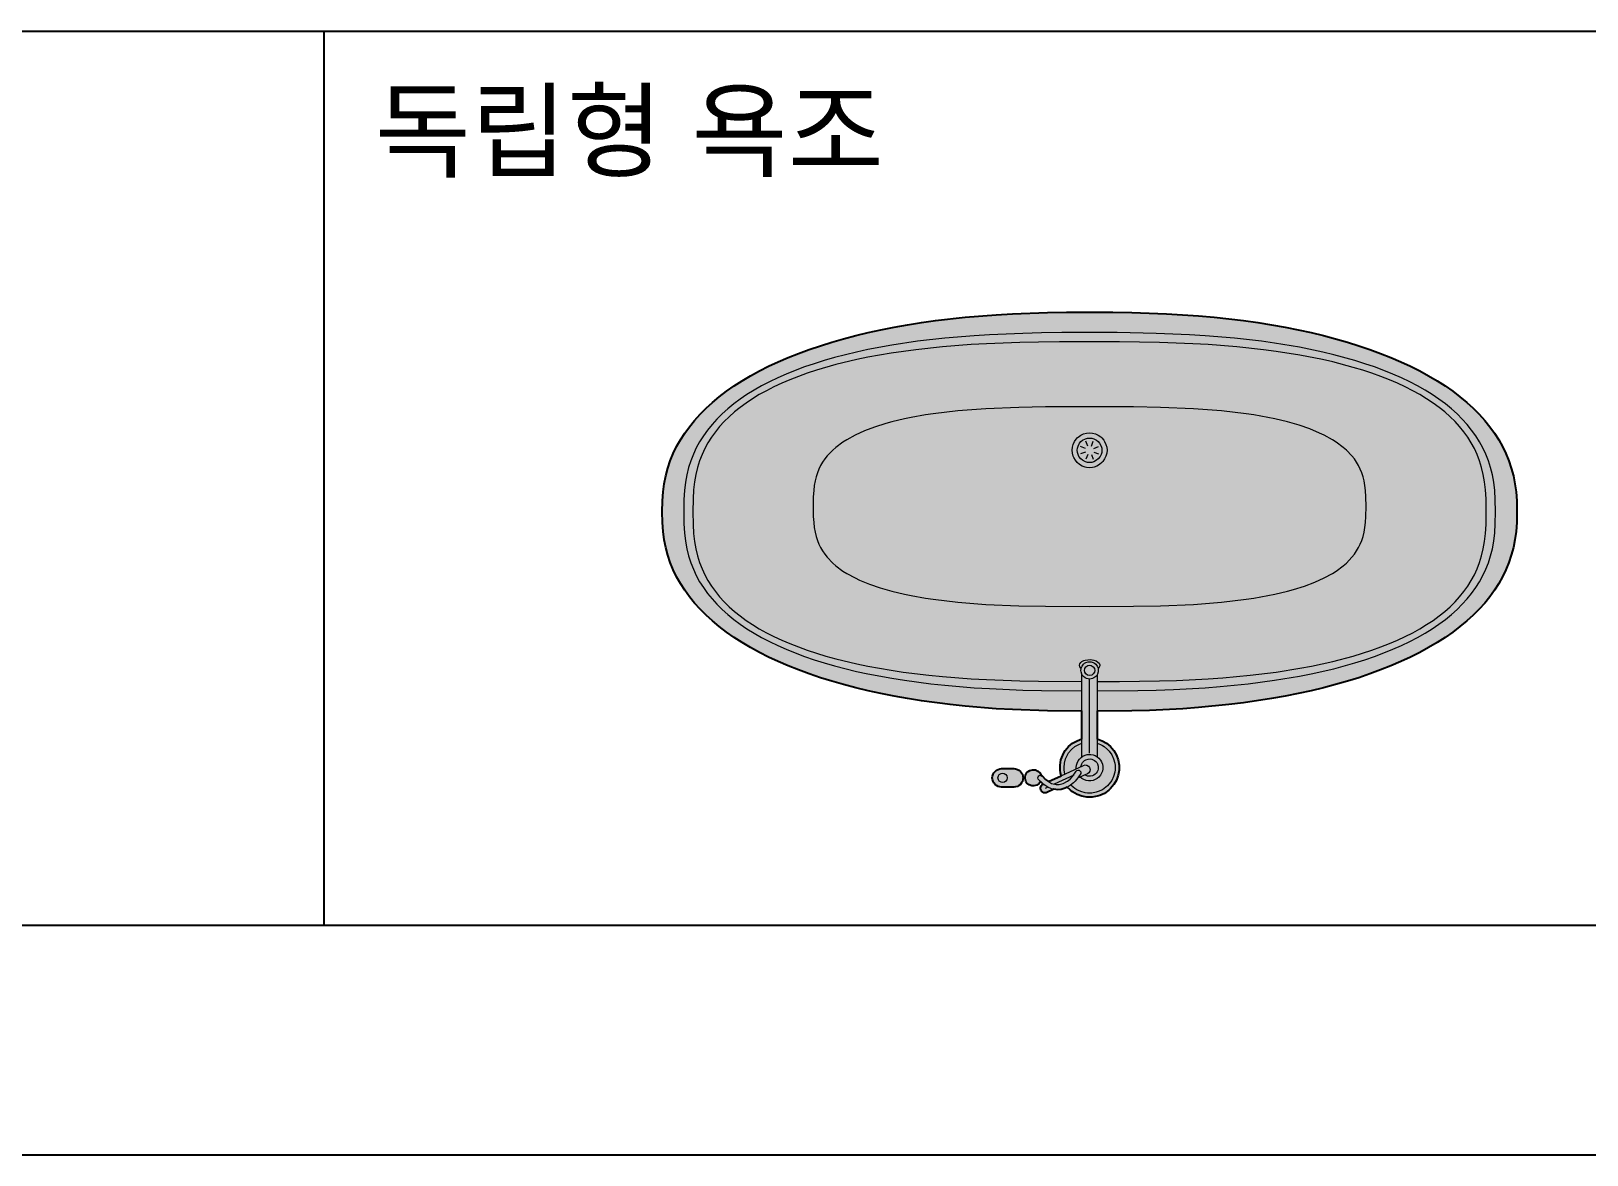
# Model space of a CAD drawing. Header units: millimetres. Extents: x 488786 to 747986, y 25193 to 95000.
# Drawn here: x 545927 to 548974, y 70628 to 72829 of the extents above; entities that cross this region are included whole.
import ezdxf

# ---------------------------------------------------------------- set-up
doc = ezdxf.new("R2010")
doc.units = ezdxf.units.MM
for name, color, linetype in [('10. ETC', 251, 'Continuous'), ('13. TXT2', 43, 'Continuous'), ('25. 255', 255, 'Continuous'), ('6. FUR1', 181, 'Continuous')]:
    doc.layers.add(name, color=color, linetype=linetype)
doc.layers.add('7. FUR2', color=241, linetype='Continuous', lineweight=5)
doc.styles.add('YUHIHA_TEXT', font='Pretendard-Regular.ttf')

# ---------------------------------------------------------------- blocks, each defined once
blk = doc.blocks.new('YUHIHA_Sanitary_Bathtub_Freestanding_Plan')
at = {"layer": '25. 255'}
h = blk.add_hatch(color=256, dxfattribs=at)
h.paths.add_polyline_path([(813.2, -612), (810.1, -627.5), (806.1, -642.5), (801.3, -656.9), (795.5, -671), (788.9, -684.7), (781.5, -698), (773.1, -711), (763.9, -723.6), (753.9, -736), (743, -748), (731.3, -759.7), (718.8, -771.1), (705.4, -782.2), (691.3, -793), (676.3, -803.5), (660.6, -813.6), (644, -823.4), (626.8, -832.9), (608.7, -842), (589.9, -850.8), (570.4, -859.2), (550.1, -867.3), (529.1, -875), (507.4, -882.3), (485.1, -889.3), (462, -895.9), (438.2, -902.2), (413.8, -908), (388.7, -913.5), (363, -918.6), (336.5, -923.3), (309.4, -927.6), (281.6, -931.5), (253.1, -934.9), (223.8, -938), (193.7, -940.7), (162.8, -943), (130.8, -944.8), (97.6, -946.3), (62.7, -947.3), (25.4, -947.9), (-19.9, -948.1), (-65.2, -947.9), (-102.5, -947.3), (-137.4, -946.3), (-170.6, -944.8), (-202.6, -943), (-233.5, -940.7), (-263.6, -938), (-292.9, -934.9), (-321.4, -931.5), (-349.2, -927.6), (-376.3, -923.3), (-402.8, -918.6), (-428.5, -913.5), (-453.6, -908), (-478.1, -902.2), (-501.8, -895.9), (-524.9, -889.3), (-547.2, -882.3), (-568.9, -875), (-589.9, -867.3), (-610.2, -859.2), (-629.7, -850.8), (-648.5, -842), (-666.5, -832.9), (-683.8, -823.4), (-700.4, -813.6), (-716.1, -803.5), (-731.1, -793), (-745.2, -782.2), (-758.6, -771.1), (-771.1, -759.7), (-782.8, -748), (-793.7, -736), (-803.7, -723.6), (-812.9, -711), (-821.3, -698), (-828.7, -684.7), (-835.3, -671), (-841.1, -656.9), (-845.9, -642.5), (-849.9, -627.5), (-853, -612), (-855.2, -595.8), (-856.6, -578.3), (-857, -557.2), (-856.6, -536), (-855.2, -518.6), (-853, -502.3), (-849.9, -486.8), (-845.9, -471.9), (-841.1, -457.4), (-835.3, -443.3), (-828.7, -429.7), (-821.3, -416.3), (-812.9, -403.4), (-803.7, -390.7), (-793.7, -378.3), (-782.8, -366.3), (-771.1, -354.6), (-758.6, -343.2), (-745.2, -332.1), (-731.1, -321.3), (-716.1, -310.9), (-700.4, -300.7), (-683.8, -290.9), (-666.5, -281.5), (-648.5, -272.3), (-629.7, -263.6), (-610.2, -255.1), (-589.9, -247.1), (-568.9, -239.3), (-547.2, -232), (-524.9, -225), (-501.8, -218.4), (-478.1, -212.2), (-453.6, -206.3), (-428.5, -200.8), (-402.8, -195.7), (-376.3, -191.1), (-349.2, -186.8), (-321.4, -182.9), (-292.9, -179.4), (-263.6, -176.3), (-233.5, -173.6), (-202.6, -171.3), (-170.6, -169.5), (-137.4, -168), (-102.5, -167), (-65.2, -166.4), (-34.9, -166.2), (-34.9, -112.1), (-35, -112.1), (-39.8, -110.5), (-44.5, -108.6), (-49, -106.3), (-53.2, -103.5), (-57.3, -100.5), (-61, -97), (-64.4, -93.3), (-67.5, -89.2), (-70.3, -85), (-72.6, -80.5), (-74.5, -75.8), (-76.1, -71), (-77.2, -66), (-77.8, -61), (-78, -55.9), (-77.8, -50.8), (-77.2, -45.8), (-76.1, -40.9), (-74.5, -36), (-72.6, -31.3), (-70.3, -26.8), (-67.5, -22.6), (-64.4, -18.5), (-61, -14.8), (-57.3, -11.4), (-53.2, -8.3), (-49, -5.5), (-44.5, -3.2), (-39.8, -1.3), (-35, 0.3), (-30, 1.4), (-25, 2), (-19.9, 2.2), (-14.8, 2), (-9.8, 1.4), (-4.8, 0.3), (0, -1.3), (4.7, -3.2), (9.2, -5.5), (13.4, -8.3), (17.5, -11.4), (21.2, -14.8), (23.7, -17.5), (24.3, -17.2), (24.7, -17), (27.8, -15.6), (28.2, -15.4), (31.4, -14.3), (31.8, -14.2), (35.1, -13.4), (35.5, -13.3), (38.8, -12.9), (39.3, -12.8), (42.6, -12.7), (43.1, -12.7), (46.5, -12.9), (46.9, -12.9), (49.9, -13.4), (63.5, -7), (65.2, -6.5), (66.9, -6.2), (68.7, -6.3), (70.4, -6.8), (72, -7.5), (73.4, -8.6), (74.6, -9.9), (75.5, -11.4), (76.1, -13.1), (76.3, -14.8), (76.2, -16.6), (75.8, -18.3), (75, -19.9), (74, -21.3), (72.7, -22.5), (71.1, -23.4), (70.8, -23.6), (72.9, -25.3), (73.2, -25.5), (76.2, -28.4), (76.5, -27.8), (77.2, -26.6), (78.1, -25.5), (79, -24.5), (80.1, -23.6), (81.2, -22.7), (82.4, -22), (83.6, -21.3), (84.9, -20.8), (86.2, -20.4), (87.6, -20.1), (89, -19.9), (90.4, -19.8), (91.8, -19.9), (93.2, -20.1), (94.5, -20.4), (95.9, -20.8), (97.2, -21.3), (98.4, -22), (99.6, -22.7), (100.7, -23.6), (101.7, -24.5), (102.7, -25.5), (103.5, -26.6), (104.3, -27.8), (104.9, -29.1), (105.5, -30.4), (105.9, -31.7), (106.2, -33.1), (106.4, -34.5), (106.4, -35.9), (106.4, -37.2), (106.2, -38.6), (105.9, -40), (105.5, -41.3), (104.9, -42.6), (104.3, -43.9), (103.5, -45), (102.7, -46.2), (101.7, -47.2), (100.7, -48.1), (99.6, -49), (98.4, -49.7), (97.2, -50.4), (95.9, -50.9), (94.5, -51.4), (93.2, -51.6), (91.8, -51.8), (90.4, -51.9), (89, -51.8), (87.6, -51.6), (86.2, -51.4), (84.9, -50.9), (83.6, -50.4), (82.4, -49.7), (81.2, -49), (80.1, -48.1), (79, -47.2), (78.1, -46.2), (77.2, -45), (76.5, -43.9), (75.8, -42.6), (75.3, -41.3), (75.1, -40.7), (74.7, -40.6), (74.2, -40.4), (73.8, -40.2), (73.4, -39.9), (73, -39.6), (72.7, -39.2), (69.5, -35.8), (66.4, -32.9), (63.4, -30.4), (60.5, -28.4), (35.9, -39.8), (36.3, -40.9), (37.4, -45.8), (38, -50.8), (38.2, -55.9), (38, -61), (37.4, -66), (36.3, -71), (34.7, -75.8), (32.8, -80.5), (30.5, -85), (27.7, -89.2), (24.6, -93.3), (21.2, -97), (17.5, -100.5), (13.4, -103.5), (9.2, -106.3), (4.7, -108.6), (0, -110.5), (-4.8, -112.1), (-4.9, -112.1), (-4.9, -166.2), (25.4, -166.4), (62.7, -167), (97.6, -168), (130.8, -169.5), (162.8, -171.3), (193.7, -173.6), (223.8, -176.3), (253.1, -179.4), (281.6, -182.9), (309.4, -186.8), (336.5, -191.1), (363, -195.7), (388.7, -200.8), (413.8, -206.3), (438.2, -212.2), (462, -218.4), (485.1, -225), (507.4, -232), (529.1, -239.3), (550.1, -247.1), (570.4, -255.1), (589.9, -263.6), (608.7, -272.3), (626.8, -281.5), (644, -290.9), (660.6, -300.7), (676.3, -310.9), (691.3, -321.3), (705.4, -332.1), (718.8, -343.2), (731.3, -354.6), (743, -366.3), (753.9, -378.3), (763.9, -390.7), (773.1, -403.4), (781.5, -416.3), (788.9, -429.7), (795.5, -443.3), (801.3, -457.4), (806.1, -471.9), (810.1, -486.8), (813.2, -502.3), (815.4, -518.6), (816.8, -536), (817.2, -557.2), (816.8, -578.3), (815.4, -595.8)])
h.paths.add_polyline_path([(162.6, -20.9), (165.3, -23.1), (167.5, -25.8), (169.2, -28.9), (170.2, -32.3), (170.6, -35.9), (170.2, -39.4), (169.2, -42.8), (167.5, -45.9), (165.3, -48.6), (162.6, -50.9), (159.4, -52.5), (156.1, -53.5), (152.5, -53.9), (128.5, -53.9), (125, -53.5), (121.6, -52.5), (118.5, -50.9), (115.7, -48.6), (113.5, -45.9), (111.8, -42.8), (110.8, -39.4), (110.4, -35.9), (110.8, -32.3), (111.8, -28.9), (113.5, -25.8), (115.7, -23.1), (118.5, -20.9), (121.6, -19.2), (125, -18.1), (128.5, -17.8), (152.5, -17.8), (156.1, -18.1), (159.4, -19.2)])
at = {"layer": '6. FUR1'}
for points in [[(813.2, -612), (810.1, -627.5), (806.1, -642.5), (801.3, -656.9), (795.5, -671), (788.9, -684.7), (781.5, -698), (773.1, -711), (763.9, -723.6), (753.9, -736), (743, -748), (731.3, -759.7), (718.8, -771.1), (705.4, -782.2), (691.3, -793), (676.3, -803.5), (660.6, -813.6), (644, -823.4), (626.8, -832.9), (608.7, -842), (589.9, -850.8), (570.4, -859.2), (550.1, -867.3), (529.1, -875), (507.4, -882.3), (485.1, -889.3), (462, -895.9), (438.2, -902.2), (413.8, -908), (388.7, -913.5), (363, -918.6), (336.5, -923.3), (309.4, -927.6), (281.6, -931.5), (223.8, -938), (162.8, -943), (130.8, -944.8), (62.7, -947.3), (25.4, -947.9), (-65.2, -947.9), (-102.5, -947.3), (-170.6, -944.8), (-233.5, -940.7), (-263.6, -938), (-321.4, -931.5), (-349.2, -927.6), (-376.3, -923.3), (-402.8, -918.6), (-428.5, -913.5), (-453.6, -908), (-478.1, -902.2), (-501.8, -895.9), (-524.9, -889.3), (-547.2, -882.3), (-568.9, -875), (-589.9, -867.3), (-610.2, -859.2), (-629.7, -850.8), (-648.5, -842), (-666.5, -832.9), (-683.8, -823.4), (-700.4, -813.6), (-716.1, -803.5), (-731.1, -793), (-745.2, -782.2), (-758.6, -771.1), (-771.1, -759.7), (-782.8, -748), (-793.7, -736), (-803.7, -723.6), (-812.9, -711), (-821.3, -698), (-828.7, -684.7), (-835.3, -671), (-841.1, -656.9), (-845.9, -642.5), (-849.9, -627.5), (-853, -612), (-855.2, -595.8), (-856.6, -578.3), (-857, -557.2), (-856.6, -536), (-855.2, -518.6), (-853, -502.3), (-849.9, -486.8), (-845.9, -471.9), (-841.1, -457.4), (-835.3, -443.3), (-828.7, -429.7), (-821.3, -416.3), (-812.9, -403.4), (-803.7, -390.7), (-793.7, -378.3), (-782.8, -366.3), (-771.1, -354.6), (-758.6, -343.2), (-745.2, -332.1), (-731.1, -321.3), (-716.1, -310.9), (-700.4, -300.7), (-683.8, -290.9), (-666.5, -281.5), (-648.5, -272.3), (-629.7, -263.6), (-610.2, -255.1), (-589.9, -247.1), (-568.9, -239.3), (-547.2, -232), (-524.9, -225), (-501.8, -218.4), (-478.1, -212.2), (-453.6, -206.3), (-428.5, -200.8), (-402.8, -195.7), (-376.3, -191.1), (-321.4, -182.9), (-292.9, -179.4), (-233.5, -173.6), (-202.6, -171.3), (-137.4, -168), (-102.5, -167), (-34.9, -166.2), (-34.9, -112.1), (-44.5, -108.6), (-53.2, -103.5), (-61, -97), (-67.5, -89.2), (-72.6, -80.5), (-76.1, -71), (-77.8, -61), (-77.8, -50.8), (-76.1, -40.9), (-72.6, -31.3), (-67.5, -22.6), (-61, -14.8), (-57.3, -11.4), (-49, -5.5), (-39.8, -1.3), (-35, 0.3), (-25, 2), (-14.8, 2), (-4.8, 0.3), (4.7, -3.2), (13.4, -8.3), (17.5, -11.4), (23.7, -17.5), (28.2, -15.4), (35.5, -13.3), (42.6, -12.7), (49.9, -13.4), (65.2, -6.5), (68.7, -6.3), (70.4, -6.8), (72, -7.5), (74.6, -9.9), (75.5, -11.4), (76.3, -14.8), (76.2, -16.6), (75, -19.9), (72.7, -22.5), (70.8, -23.6), (76.2, -28.4), (79, -24.5), (83.6, -21.3), (89, -19.9), (93.2, -20.1), (98.4, -22), (102.7, -25.5), (104.9, -29.1), (106.4, -34.5), (106.4, -37.2), (105.5, -41.3), (102.7, -46.2), (100.7, -48.1), (97.2, -50.4), (91.8, -51.8), (86.2, -51.4), (81.2, -49), (77.2, -45), (75.1, -40.7), (73, -39.6), (66.4, -32.9), (60.5, -28.4), (35.9, -39.8), (37.4, -45.8), (38, -50.8), (38, -61), (36.3, -71), (34.7, -75.8), (30.5, -85), (27.7, -89.2), (21.2, -97), (13.4, -103.5), (4.7, -108.6), (-4.9, -112.1), (-4.9, -166.2), (62.7, -167), (130.8, -169.5), (162.8, -171.3), (223.8, -176.3), (253.1, -179.4), (309.4, -186.8), (336.5, -191.1), (363, -195.7), (388.7, -200.8), (413.8, -206.3), (438.2, -212.2), (462, -218.4), (485.1, -225), (507.4, -232), (529.1, -239.3), (550.1, -247.1), (570.4, -255.1), (589.9, -263.6), (608.7, -272.3), (626.8, -281.5), (644, -290.9), (660.6, -300.7), (676.3, -310.9), (691.3, -321.3), (705.4, -332.1), (718.8, -343.2), (731.3, -354.6), (743, -366.3), (753.9, -378.3), (763.9, -390.7), (773.1, -403.4), (781.5, -416.3), (788.9, -429.7), (795.5, -443.3), (801.3, -457.4), (806.1, -471.9), (810.1, -486.8), (813.2, -502.3), (815.4, -518.6), (816.8, -536), (817.2, -557.2), (816.8, -578.3), (815.4, -595.8)], [(162.6, -20.9), (165.3, -23.1), (167.5, -25.8), (169.2, -28.9), (170.2, -32.3), (170.6, -35.9), (170.2, -39.4), (169.2, -42.8), (167.5, -45.9), (165.3, -48.6), (162.6, -50.9), (159.4, -52.5), (156.1, -53.5), (152.5, -53.9), (128.5, -53.9), (125, -53.5), (121.6, -52.5), (118.5, -50.9), (115.7, -48.6), (113.5, -45.9), (111.8, -42.8), (110.8, -39.4), (110.4, -35.9), (110.8, -32.3), (111.8, -28.9), (113.5, -25.8), (115.7, -23.1), (118.5, -20.9), (121.6, -19.2), (125, -18.1), (128.5, -17.8), (152.5, -17.8), (156.1, -18.1), (159.4, -19.2)]]:
    blk.add_lwpolyline(points, close=True, dxfattribs=at)
at = {"layer": '7. FUR2'}
for points in [[(-34.9, -103.7), (-41.1, -101.3), (-45, -99.3), (-48.6, -97), (-55.3, -91.3), (-58.3, -88.1), (-63.3, -81), (-67, -73), (-69.3, -64.6), (-69.8, -60.3), (-69.8, -51.5), (-69.3, -47.2), (-67, -38.8), (-63.3, -30.8), (-61, -27.1), (-55.3, -20.5), (-48.6, -14.8), (-45, -12.5), (-37, -8.8), (-32.9, -7.5), (-24.3, -6), (-15.5, -6), (-11.2, -6.5), (-2.8, -8.8), (5.2, -12.5), (8.8, -14.8), (12.3, -17.5), (16.8, -21.8)], [(6.2, -55.9), (5.8, -60.4), (4.6, -64.8), (2.7, -68.9), (0.1, -72.7), (-3.1, -75.9), (-6.9, -78.5), (-11, -80.4), (-15.4, -81.6), (-22.2, -81.9), (-26.6, -81.1), (-30.9, -79.5), (-34.9, -77.3), (-38.3, -74.3), (-41.2, -70.8), (-43.5, -66.9), (-45.1, -62.6), (-45.9, -58.2), (-45.9, -53.6), (-45.1, -49.2), (-43.5, -44.9), (-41.2, -41), (-38.3, -37.5), (-34.9, -34.5), (-30.9, -32.3), (-26.6, -30.7), (-22.2, -29.9), (-17.6, -29.9), (-13.2, -30.7), (-8.9, -32.3), (-5, -34.5), (-1.6, -37.4)], [(60.4, -28.4), (54.4, -25.1), (51.4, -24.1), (45.6, -22.9), (40, -22.8), (37.2, -23.2), (31.6, -24.9), (23.5, -29.3), (18.3, -33.5), (13.3, -38.8), (6.1, -49), (5, -50), (2.3, -50.9), (0.8, -50.7), (-0.9, -49.8), (-2.6, -47.5), (-2.7, -44.5), (3, -35.7), (8.4, -29.3), (11.6, -26.1), (17.6, -21.2), (23.6, -17.5)], [(11.2, -41.4), (49.5, -23.6)], [(50, -13.4), (54.6, -14.6), (61.8, -17.6), (65.9, -20), (70.8, -23.5)], [(62, -17.7), (67.3, -15.2)], [(76.2, -28.4), (80.6, -33.2), (81.3, -36), (80.9, -38), (79.4, -39.9), (77.1, -40.8), (75.2, -40.7)], [(-3, -58), (-4.5, -63.1), (-5.9, -65.7), (-7.8, -68), (-10.1, -69.9), (-12.7, -71.3), (-16.9, -72.7), (-21.4, -72.9), (-24.3, -72.4), (-27.1, -71.3), (-29.7, -69.9), (-31.9, -68), (-33.9, -65.7), (-35.4, -63.1), (-36.7, -58.9), (-36.9, -55.9), (-36.7, -52.9), (-35.9, -50.1), (-34.7, -47.4), (-33, -45), (-30.9, -42.9), (-28.4, -41.1), (-25.7, -39.9), (-21.4, -38.9), (-18.4, -38.9), (-15.5, -39.4), (-10.6, -41.6)], [(35.9, -39.8), (-7.9, -60.3), (-11.3, -61.1), (-13.1, -61), (-14.8, -60.6), (-17.8, -58.7), (-19.9, -55.9), (-20.7, -52.5), (-20.2, -49), (-18.4, -46), (-15.5, -43.9), (3.5, -35)], [(30.2, -55.9), (29.5, -64.6), (27.2, -73), (23.5, -81), (21.2, -84.7), (15.5, -91.3), (8.8, -97), (1.3, -101.3), (-4.9, -103.7)], [(6.1, -53.8), (6.2, -55.9)], [(28.6, -43.2), (30, -51.5), (30.2, -55.9)], [(-34.9, -112), (-34.9, -77.2)], [(-19.9, -84), (-19.9, -229.3)], [(-4.9, -77.2), (-4.9, -112)], [(-34.9, -238.4), (-34.9, -166.3)], [(-4.9, -166.3), (-4.9, -238.4)], [(-34.9, -206.3), (-114.4, -207), (-150.4, -207.8), (-184, -209), (-246.2, -212.4), (-275.4, -214.6), (-330.6, -220.1), (-382.3, -226.9), (-430.9, -235), (-454.1, -239.5), (-498.2, -249.6), (-539.6, -261), (-559.2, -267.2), (-578.1, -273.7), (-596.4, -280.5), (-613.9, -287.6), (-630.7, -295), (-646.8, -302.7), (-662.2, -310.8), (-676.9, -319.1), (-690.9, -327.8), (-704.2, -336.8), (-716.7, -346), (-728.5, -355.6), (-739.5, -365.5), (-749.9, -375.8), (-759.4, -386.3), (-768.2, -397.2), (-776.3, -408.4), (-783.6, -420), (-790.2, -432), (-796, -444.4), (-801, -457.3), (-805.2, -470.7), (-808.7, -484.7), (-811.4, -499.5), (-813.3, -515.5), (-814.5, -533.2), (-814.9, -557.2), (-814.5, -581.1), (-813.3, -598.9), (-811.4, -614.8), (-808.7, -629.6), (-805.2, -643.6), (-801, -657), (-796, -669.9), (-790.2, -682.3), (-783.6, -694.3), (-776.3, -705.9), (-768.2, -717.1), (-759.4, -728), (-749.9, -738.6), (-739.5, -748.8), (-728.5, -758.7), (-716.7, -768.3), (-704.2, -777.6), (-690.9, -786.5), (-676.9, -795.2), (-662.2, -803.5), (-646.8, -811.6), (-630.7, -819.3), (-613.9, -826.8), (-596.4, -833.9), (-578.1, -840.7), (-559.2, -847.1), (-539.6, -853.3), (-498.2, -864.7), (-476.5, -869.9), (-430.9, -879.3), (-382.3, -887.5), (-356.9, -891), (-303.4, -897.1), (-246.2, -901.9), (-215.8, -903.8), (-150.4, -906.5), (-74.2, -907.9), (34.4, -907.9), (74.6, -907.4), (110.6, -906.5), (176, -903.8), (206.4, -901.9), (263.6, -897.1), (317.1, -891), (367.2, -883.6), (414.3, -874.8), (436.7, -869.9), (479.5, -859.2), (499.8, -853.3), (519.4, -847.1), (538.3, -840.7), (556.6, -833.9), (574.1, -826.8), (590.9, -819.3), (607, -811.6), (622.4, -803.5), (637.1, -795.2), (651.1, -786.5), (664.4, -777.6), (676.9, -768.3), (688.7, -758.7), (699.7, -748.8), (710, -738.6), (719.6, -728), (728.4, -717.1), (736.5, -705.9), (743.8, -694.3), (750.4, -682.3), (756.1, -669.9), (761.2, -657), (765.4, -643.6), (768.9, -629.6), (771.6, -614.8), (773.5, -598.9), (774.7, -581.1), (775.1, -557.2)], [(775.1, -557.2), (774.7, -533.2), (773.5, -515.5), (771.6, -499.5), (768.9, -484.7), (765.4, -470.7), (761.2, -457.3), (756.1, -444.4), (750.4, -432), (743.8, -420), (736.5, -408.4), (728.4, -397.2), (719.6, -386.3), (710, -375.8), (699.7, -365.5), (688.7, -355.6), (676.9, -346), (664.4, -336.8), (651.1, -327.8), (637.1, -319.1), (622.4, -310.8), (607, -302.7), (590.9, -295), (574.1, -287.6), (556.6, -280.5), (538.3, -273.7), (519.4, -267.2), (499.8, -261), (479.5, -255.2), (436.7, -244.4), (414.3, -239.5), (367.2, -230.8), (342.5, -226.9), (290.8, -220.1), (263.6, -217.2), (206.4, -212.4), (176, -210.6), (110.6, -207.8), (74.6, -207), (-4.9, -206.3)], [(-34.9, -224.4), (-78.7, -224.5), (-156.7, -225.7), (-190.3, -226.8), (-252, -229.9), (-280.7, -232), (-334.7, -236.9), (-385, -243.1), (-431.9, -250.6), (-454.2, -254.7), (-496.6, -264), (-536.2, -274.4), (-572.9, -286), (-590.3, -292.3), (-607, -298.8), (-622.9, -305.7), (-638.2, -312.8), (-652.8, -320.2), (-666.8, -328), (-680, -336), (-692.5, -344.3), (-704.3, -352.9), (-715.5, -361.9), (-725.9, -371.1), (-735.6, -380.7), (-744.6, -390.6), (-753, -400.8), (-760.5, -411.3), (-767.4, -422.3), (-773.6, -433.6), (-779, -445.4), (-783.8, -457.7), (-787.8, -470.6), (-791, -484.1), (-793.6, -498.6), (-795.4, -514.2), (-796.5, -532), (-796.9, -557.2), (-796.5, -582.4), (-795.4, -600.1), (-793.6, -615.8), (-791, -630.2), (-787.8, -643.7), (-783.8, -656.6), (-779, -668.9), (-773.6, -680.7), (-767.4, -692), (-760.5, -703), (-753, -713.5), (-744.6, -723.8), (-735.6, -733.6), (-725.9, -743.2), (-715.5, -752.5), (-704.3, -761.4), (-692.5, -770), (-680, -778.3), (-666.8, -786.4), (-652.8, -794.1), (-638.2, -801.5), (-622.9, -808.6), (-607, -815.5), (-590.3, -822), (-572.9, -828.3), (-554.9, -834.3), (-536.2, -839.9), (-496.6, -850.4), (-475.8, -855.1), (-431.9, -863.8), (-385, -871.2), (-360.3, -874.5), (-308.2, -880), (-252, -884.4), (-222, -886.1), (-156.7, -888.6), (-78.7, -889.8), (38.9, -889.8), (80.3, -889.4), (116.9, -888.6), (182.2, -886.1), (212.2, -884.4), (268.4, -880), (320.5, -874.5), (369, -867.6), (414.4, -859.6), (436, -855.1), (476.9, -845.3), (515.1, -834.3), (533.1, -828.3), (550.5, -822), (567.1, -815.5), (583.1, -808.6), (598.4, -801.5), (613, -794.1), (627, -786.4), (640.2, -778.3), (652.7, -770), (664.5, -761.4), (675.7, -752.5), (686.1, -743.2), (695.8, -733.6), (704.8, -723.8), (713.1, -713.5), (720.8, -703), (727.6, -692), (733.8, -680.7), (739.2, -668.9), (744, -656.6), (748, -643.7), (751.2, -630.2), (753.8, -615.8), (755.6, -600.1), (756.7, -582.4), (757, -557.2)], [(757, -557.2), (756.7, -532), (755.6, -514.2), (753.8, -498.6), (751.2, -484.1), (748, -470.6), (744, -457.7), (739.2, -445.4), (733.8, -433.6), (727.6, -422.3), (720.8, -411.3), (713.1, -400.8), (704.8, -390.6), (695.8, -380.7), (686.1, -371.1), (675.7, -361.9), (664.5, -352.9), (652.7, -344.3), (640.2, -336), (627, -328), (613, -320.2), (598.4, -312.8), (583.1, -305.7), (567.1, -298.8), (550.5, -292.3), (533.1, -286), (496.4, -274.4), (476.9, -269), (436, -259.2), (414.4, -254.7), (369, -246.7), (345.2, -243.1), (294.9, -236.9), (268.4, -234.3), (212.2, -229.9), (182.2, -228.2), (116.9, -225.7), (80.3, -224.9), (-4.9, -224.4)], [(0.1, -256.4), (-0.5, -259.3), (-2.5, -261.9), (-4.5, -263.5), (-8.4, -265.4), (-11.4, -266.4), (-16.4, -267.3), (-21.6, -267.4), (-25.1, -267.1), (-28.4, -266.4), (-32.8, -264.9), (-36.3, -262.7), (-38.7, -260.2), (-39.9, -257.4), (-39.9, -255.4), (-38.7, -252.6), (-36.5, -250.2)], [(-3.3, -250.2), (-0.5, -253.6), (0.1, -256.4)], [(-28.2, -674), (-37.5, -670.2)], [(-23.4, -669.1), (-27.2, -659.9)], [(-16.4, -669.1), (-12.6, -659.9)], [(-11.6, -674), (-2.3, -670.2)], [(-28.2, -680.9), (-37.5, -684.8)], [(-23.4, -685.8), (-27.2, -695.1)], [(-16.4, -685.8), (-12.6, -695.1)], [(-11.6, -680.9), (-2.3, -684.8)]]:
    blk.add_lwpolyline(points, dxfattribs=at)
for points in [[(159.6, -35.9), (158.7, -39.7), (156.9, -42.2), (153.6, -44.3), (150.5, -44.9), (147.4, -44.3), (144.2, -42.2), (142.3, -39.7), (141.5, -35.9), (142.3, -32), (144.2, -29.5), (146.7, -27.7), (150.5, -26.8), (153.6, -27.4), (156.9, -29.5), (158.7, -32)], [(-2.9, -246.4), (-3.1, -249.3), (-3.9, -252.2), (-5.1, -254.9), (-7.8, -258.4), (-10.1, -260.3), (-12.7, -261.8), (-16.9, -263.2), (-19.9, -263.4), (-22.9, -263.2), (-27.1, -261.8), (-29.7, -260.3), (-31.9, -258.4), (-34.7, -254.9), (-35.9, -252.2), (-36.7, -249.3), (-36.9, -246.4), (-36.7, -243.4), (-35.4, -239.2), (-33.9, -236.6), (-31.9, -234.3), (-28.4, -231.6), (-25.7, -230.4), (-22.9, -229.6), (-19.9, -229.3), (-16.9, -229.6), (-14.1, -230.4), (-11.4, -231.6), (-7.8, -234.3), (-5.9, -236.6), (-4.5, -239.2), (-3.1, -243.4)], [(-9.9, -246.4), (-10.5, -249.8), (-12.8, -253.5), (-16.5, -255.8), (-19.9, -256.4), (-23.3, -255.8), (-27, -253.5), (-29.3, -249.8), (-29.9, -246.4), (-29.3, -242.9), (-27, -239.3), (-24.1, -237.3), (-19.9, -236.4), (-15.7, -237.3), (-12.8, -239.3), (-10.5, -242.9)], [(521.5, -567.2), (521.2, -547.9), (520.5, -536), (519.4, -526), (517.8, -517), (515.8, -508.7), (513.3, -501), (510.3, -493.7), (506.9, -486.8), (503, -480.2), (498.7, -473.9), (493.9, -467.9), (483.1, -456.5), (476.9, -451.1), (463.3, -441), (455.8, -436.3), (439.4, -427.3), (430.6, -423.1), (411.4, -415.1), (390.4, -407.9), (367.5, -401.3), (342.7, -395.4), (329.5, -392.7), (301.5, -387.8), (286.6, -385.6), (238.4, -379.9), (183.5, -375.7), (119, -373), (66.4, -372), (-19.9, -371.7), (-106.2, -372), (-158.8, -373), (-223.3, -375.7), (-278.2, -379.9), (-326.4, -385.6), (-341.3, -387.8), (-369.3, -392.7), (-382.5, -395.4), (-407.3, -401.3), (-419, -404.5), (-441, -411.4), (-461, -419), (-479.2, -427.3), (-495.6, -436.3), (-503.1, -441), (-516.7, -451.1), (-522.9, -456.5), (-533.8, -467.9), (-538.5, -473.9), (-542.8, -480.2), (-546.7, -486.8), (-550.1, -493.7), (-553.1, -501), (-555.6, -508.7), (-557.6, -517), (-559.2, -526), (-560.4, -536), (-561, -547.9), (-561.3, -567.2), (-561, -586.5), (-560.4, -598.4), (-559.2, -608.4), (-557.6, -617.4), (-555.6, -625.6), (-553.1, -633.4), (-550.1, -640.6), (-546.7, -647.6), (-542.8, -654.2), (-538.5, -660.5), (-533.8, -666.5), (-522.9, -677.9), (-516.7, -683.2), (-503.1, -693.4), (-495.6, -698.1), (-479.2, -707.1), (-470.4, -711.3), (-451.2, -719.2), (-430.2, -726.5), (-407.3, -733.1), (-382.5, -739), (-369.3, -741.7), (-341.3, -746.6), (-326.4, -748.8), (-278.2, -754.5), (-223.3, -758.6), (-158.8, -761.4), (-106.2, -762.4), (-19.9, -762.7), (66.4, -762.4), (119, -761.4), (183.5, -758.6), (238.4, -754.5), (286.6, -748.8), (301.5, -746.6), (329.5, -741.7), (342.7, -739), (367.5, -733.1), (379.2, -729.9), (401.2, -723), (421.2, -715.4), (439.4, -707.1), (455.8, -698.1), (463.3, -693.4), (476.9, -683.2), (483.1, -677.9), (493.9, -666.5), (498.7, -660.5), (503, -654.2), (506.9, -647.6), (510.3, -640.6), (513.3, -633.4), (515.8, -625.6), (517.8, -617.4), (519.4, -608.4), (520.5, -598.4), (521.2, -586.5)], [(14.2, -677.5), (13.7, -683.4), (12.1, -689.1), (9.6, -694.5), (6.2, -699.4), (4.2, -701.6), (-0.3, -705.4), (-2.9, -707), (-8.2, -709.5), (-14, -711), (-19.9, -711.5), (-25.8, -711), (-31.6, -709.5), (-36.9, -707), (-41.8, -703.6), (-44, -701.6), (-47.8, -697), (-49.4, -694.5), (-51.9, -689.1), (-53.5, -683.4), (-54, -677.5), (-53.5, -671.5), (-51.9, -665.8), (-49.4, -660.4), (-46, -655.5), (-44, -653.4), (-39.5, -649.5), (-34.3, -646.6), (-28.7, -644.5), (-25.8, -643.9), (-19.9, -643.4), (-14, -643.9), (-11.1, -644.5), (-5.5, -646.6), (-0.3, -649.5), (4.2, -653.4), (8, -657.9), (11, -663.1), (12.1, -665.8), (13.7, -671.5)], [(4.2, -677.5), (3.8, -681.6), (2.7, -685.7), (-0.2, -691.3), (-2.9, -694.5), (-6.1, -697.2), (-11.7, -700.1), (-15.7, -701.2), (-19.9, -701.5), (-24.1, -701.2), (-28.1, -700.1), (-33.7, -697.2), (-36.9, -694.5), (-39.6, -691.3), (-42.5, -685.7), (-43.6, -681.6), (-44, -677.5), (-43.6, -673.3), (-42.5, -669.2), (-40.7, -665.4), (-36.9, -660.5), (-33.7, -657.8), (-28.1, -654.9), (-24.1, -653.8), (-19.9, -653.4), (-15.7, -653.8), (-11.7, -654.9), (-6.1, -657.8), (-2.9, -660.5), (0.9, -665.4), (2.7, -669.2), (3.8, -673.3)]]:
    blk.add_lwpolyline(points, close=True, dxfattribs=at)

msp = doc.modelspace()

# ---------------------------------------------------------------- linework, layer by layer
at = {"layer": '10. ETC'}
for p, q in [((543500, 72829.3), (552500, 72829.3)), ((546500, 72829.3), (546500, 71078.1)), ((543500, 71078.1), (552500, 71078.1)), ((532200, 70628.1), (585400, 70628.1))]:
    msp.add_line(p, q, dxfattribs=at)

# ---------------------------------------------------------------- block references
at = {"rotation": 180}
msp.add_blockref('YUHIHA_Sanitary_Bathtub_Freestanding_Plan', (547980.1, 71330.8), dxfattribs=at)

# ---------------------------------------------------------------- texts
at = {"layer": '13. TXT2', "color": 7, "insert": (546600, 72709.3), "char_height": 150, "width": 2800, "attachment_point": 1, "style": 'YUHIHA_TEXT'}
msp.add_mtext('독립형 욕조', dxfattribs=at)

doc.saveas('drawing.dxf')
